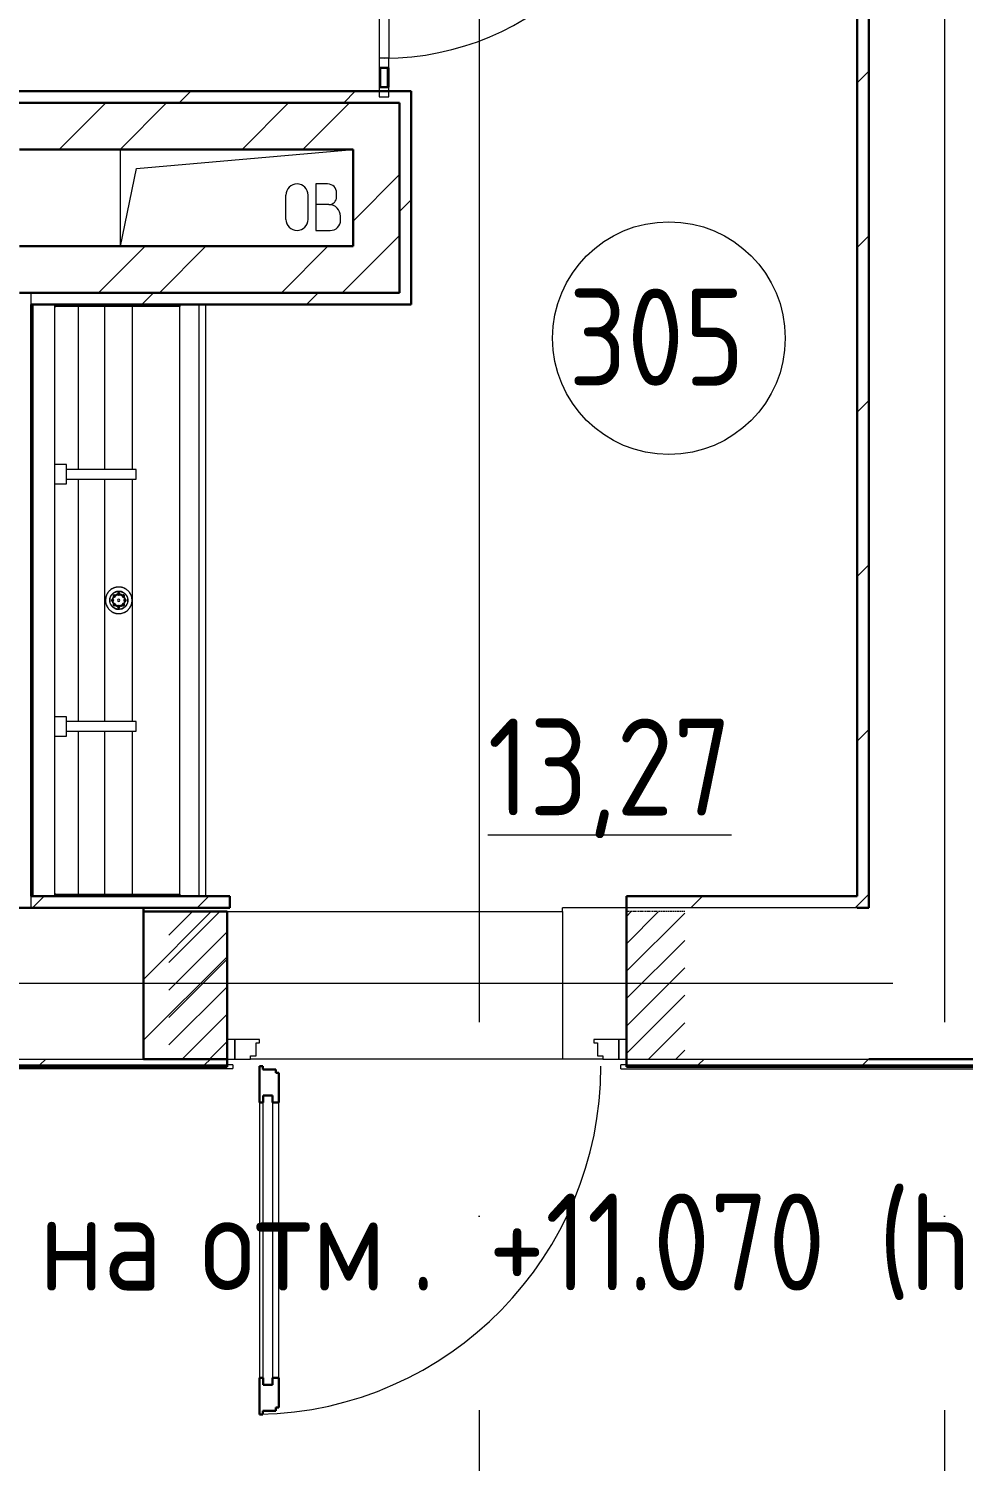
# Model space of a CAD drawing. Header units: millimetres. Extents: x -586848 to 520591, y -385801 to 675781.
# Drawn here: x 260982 to 263392, y 622315 to 626008 of the extents above; entities that cross this region are included whole.
import ezdxf

# ---------------------------------------------------------------- set-up
doc = ezdxf.new("R2010")
doc.units = ezdxf.units.MM
doc.linetypes.add('ADSK_Линия сетки', pattern=[25, 20, -2.5, 0, -2.5])
doc.linetypes.add('ADSK_Штриховая_ш2 п1_5', pattern=[4.5, 3, -1.5])
for name, color, linetype, lineweight in [('Аннотация', 7, 'Continuous', 18), ('Витраж', 7, 'Continuous', 9), ('Двери', 252, 'Continuous', 9), ('Марки помещений', 252, 'Continuous', 20), ('Ограждение', 252, 'Continuous', 9), ('Оси', 252, 'Continuous', 9), ('Перекрытие', 252, 'Continuous', 18), ('Сантехника', 252, 'Continuous', 9), ('Стены внутренние', 7, 'Continuous', 18), ('Стены наружные', 7, 'Continuous', 18), ('Стены разрез', 7, 'Continuous', 30), ('Стены штриховка', 7, 'Continuous', 9)]:
    doc.layers.add(name, color=color, linetype=linetype, lineweight=lineweight)
doc.layers.add('Двери открывание', color=7, linetype='Continuous', lineweight=9, true_color=0xc0c0c0)
doc.styles.add('GOST Common_2', font='', dxfattribs={"width": 0.9, "height": 250})
doc.styles.get('GOST Common_2').set_extended_font_data('GOST type B')

# ---------------------------------------------------------------- blocks, each defined once
blk = doc.blocks.new('3 этаж')
at = {"color": 251, "lineweight": 18, "true_color": 0x636466}
for p, q in [((262020.8, -7263.4), (262020.8, -7013.4)), ((262062.5, -7062.8), (262620.8, -7013.4)), ((262020.8, -7263.4), (262062.5, -7062.8)), ((262555.2, -7102.7), (262525.2, -7102.7)), ((262525.2, -7102.7), (262525.2, -7222.7)), ((262578.5, -7136), (262578.5, -7126)), ((262447.6, -7194), (262447.6, -7131.4)), ((262505, -7194), (262505, -7131.4)), ((262558.5, -7156), (262525.2, -7156)), ((262588.5, -7196), (262588.5, -7186)), ((262525.2, -7222.7), (262561.9, -7222.7))]:
    blk.add_line(p, q, dxfattribs=at)
for centre, radius, start, end in [((262476.3, -7131.4), 28.7, 0, 180), ((262555.2, -7126), 23.3, 0, 90), ((262558.5, -7136), 20, 270, 0), ((262558.5, -7186), 30, 0, 90), ((262476.3, -7194), 28.7, 180, 0), ((262561.9, -7196), 26.7, 270, 0)]:
    blk.add_arc(centre, radius, start, end, dxfattribs=at)
at = {"layer": 'Витраж', "color": 251, "true_color": 0x636466}
for p, q in [((262688.3, -6078.4), (262688.3, -6778.4)), ((262713.3, -6078.4), (262713.3, -6778.4)), ((262688.3, -6803.4), (262688.3, -6853.4)), ((262713.3, -6803.4), (262713.3, -6853.4))]:
    blk.add_line(p, q, dxfattribs=at)
at = {"layer": 'Витраж', "color": 251, "lineweight": 18, "true_color": 0x636466, "extrusion": (0, 0, -1)}
for p, q in [((262713.3, -6778.4), (262688.3, -6778.4)), ((262688.3, -6778.4), (262688.3, -6803.4)), ((262713.3, -6803.4), (262713.3, -6778.4)), ((262688.3, -6803.4), (262713.3, -6803.4))]:
    blk.add_line(p, q, dxfattribs=at)
at = {"layer": 'Витраж', "color": 251, "lineweight": 18, "true_color": 0x636466}
for p, q in [((262713.3, -6853.4), (262688.3, -6853.4)), ((262688.3, -6853.4), (262688.3, -6878.4)), ((262713.3, -6878.4), (262713.3, -6853.4)), ((262688.3, -6878.4), (262713.3, -6878.4))]:
    blk.add_line(p, q, dxfattribs=at)
at = {"layer": 'Двери', "color": 251, "linetype": 'Continuous', "lineweight": 18, "true_color": 0x636466}
for p, q in [((262277.3, -8978.4), (262145.8, -9109.9)), ((262206.5, -8978.4), (262145.8, -9039.2)), ((263408.6, -8978.4), (263325.8, -9061.3)), ((263337.9, -8978.4), (263325.8, -8990.6)), ((263475.8, -8982), (263325.8, -9132)), ((262295.8, -9030.6), (262145.8, -9180.6)), ((263475.8, -9052.7), (263325.8, -9202.7)), ((262295.8, -9101.3), (262145.8, -9251.3)), ((263475.8, -9123.4), (263325.8, -9273.4)), ((262295.8, -9172), (262145.8, -9322)), ((263475.8, -9194.1), (263325.8, -9344.1)), ((262295.8, -9242.8), (262180.1, -9358.4)), ((263475.8, -9264.8), (263382.2, -9358.4)), ((262295.8, -9313.5), (262250.8, -9358.4)), ((263475.8, -9335.6), (263452.9, -9358.4))]:
    blk.add_line(p, q, dxfattribs=at)
at = {"layer": 'Двери', "color": 251, "linetype": 'ADSK_Штриховая_ш2 п1_5', "true_color": 0x636466}
for p, q in [((262295.8, -8978.4), (262145.8, -8978.4)), ((262295.8, -9358.4), (262295.8, -8978.4)), ((263475.8, -8978.4), (263325.8, -8978.4)), ((263325.8, -8978.4), (263325.8, -9358.4)), ((262145.8, -9358.4), (262295.8, -9358.4)), ((263325.8, -9358.4), (263475.8, -9358.4))]:
    blk.add_line(p, q, dxfattribs=at)
at = {"layer": 'Двери', "color": 251, "true_color": 0x636466}
for p, q in [((262295.8, -9308.4), (262295.8, -9358.4)), ((262315.8, -9308.4), (262295.8, -9308.4)), ((262315.8, -9358.4), (262315.8, -9308.4)), ((262379.8, -9308.4), (262315.8, -9308.4)), ((262315.8, -9308.4), (262315.8, -9358.4)), ((262370.8, -9350.4), (262370.8, -9316.4)), ((262370.8, -9316.4), (262379.8, -9316.4)), ((262379.8, -9316.4), (262379.8, -9308.4)), ((263305.8, -9308.4), (263241.8, -9308.4)), ((263241.8, -9308.4), (263241.8, -9316.4)), ((263241.8, -9316.4), (263250.8, -9316.4)), ((263250.8, -9316.4), (263250.8, -9350.4)), ((263325.8, -9308.4), (263305.8, -9308.4)), ((263305.8, -9308.4), (263305.8, -9358.4)), ((263305.8, -9358.4), (263305.8, -9308.4)), ((263325.8, -9358.4), (263325.8, -9308.4)), ((262295.8, -9358.4), (262315.8, -9358.4)), ((262315.8, -9358.4), (262356.8, -9358.4)), ((262356.8, -9358.4), (262356.8, -9350.4)), ((262356.8, -9350.4), (262370.8, -9350.4)), ((263250.8, -9350.4), (263264.8, -9350.4)), ((263264.8, -9350.4), (263264.8, -9358.4)), ((263264.8, -9358.4), (263305.8, -9358.4)), ((263305.8, -9358.4), (263325.8, -9358.4)), ((262388.8, -9452.4), (262412.8, -9452.4)), ((262388.8, -10198.4), (262388.8, -9452.4)), ((262412.8, -9452.4), (262412.8, -10198.4)), ((262379.8, -9470.4), (262379.8, -10180.4)), ((262429.8, -10180.4), (262429.8, -9470.4)), ((262412.8, -10198.4), (262388.8, -10198.4))]:
    blk.add_line(p, q, dxfattribs=at)
at = {"layer": 'Двери', "color": 251, "lineweight": 30, "true_color": 0x636466}
for p, q in [((262387.8, -9376.4), (262379.8, -9376.4)), ((262379.8, -9376.4), (262379.8, -9470.4)), ((262387.8, -9385.4), (262387.8, -9376.4)), ((262421.8, -9385.4), (262387.8, -9385.4)), ((262421.8, -9394.4), (262421.8, -9385.4)), ((262429.8, -9394.4), (262421.8, -9394.4)), ((262429.8, -9470.4), (262429.8, -9394.4)), ((262388.8, -9452.4), (262388.8, -9470.4)), ((262412.8, -9452.4), (262388.8, -9452.4)), ((262412.8, -9470.4), (262412.8, -9452.4)), ((262388.8, -9470.4), (262379.8, -9470.4)), ((262429.8, -9470.4), (262412.8, -9470.4)), ((262379.8, -10180.4), (262379.8, -10274.4)), ((262388.8, -10180.4), (262379.8, -10180.4)), ((262388.8, -10198.4), (262388.8, -10180.4)), ((262412.8, -10180.4), (262412.8, -10198.4)), ((262429.8, -10180.4), (262412.8, -10180.4)), ((262429.8, -10256.4), (262429.8, -10180.4)), ((262412.8, -10198.4), (262388.8, -10198.4)), ((262387.8, -10274.4), (262387.8, -10265.4)), ((262387.8, -10265.4), (262421.8, -10265.4)), ((262421.8, -10265.4), (262421.8, -10256.4)), ((262421.8, -10256.4), (262429.8, -10256.4)), ((262379.8, -10274.4), (262387.8, -10274.4))]:
    blk.add_line(p, q, dxfattribs=at)
at = {"layer": 'Двери', "color": 251, "true_color": 0x636466}
blk.add_arc((262700.8, -6078.4), 700, 270, 0, dxfattribs=at)
at = {"layer": 'Двери открывание', "color": 251, "true_color": 0x636466}
blk.add_arc((262361.8, -9376.4), 898, 271.1485, 0, dxfattribs=at)
at = {"layer": 'Марки помещений', "color": 251, "true_color": 0x636466}
blk.add_circle((263435.1, -7500.1), 300, dxfattribs=at)
at = {"layer": 'Ограждение', "color": 251, "true_color": 0x636466}
for p, q in [((262310.8, -9373.2), (262295.8, -9373.2)), ((262310.8, -9373.2), (262310.8, -9383.2)), ((263310.8, -9383.4), (263310.8, -9373.4)), ((263325.8, -9373.4), (263310.8, -9373.4)), ((261225.8, -9383.2), (262310.8, -9383.2)), ((263310.8, -9383.4), (265255.8, -9383.4))]:
    blk.add_line(p, q, dxfattribs=at)
at = {"layer": 'Оси', "color": 251, "linetype": 'ADSK_Линия сетки', "ltscale": 200, "true_color": 0x636466}
for p, q in [((262945.8, -263.4), (262945.8, -31389.6)), ((264145.8, -263.4), (264145.8, -31389.6)), ((314013.1, -9163.4), (237073.5, -9163.4))]:
    blk.add_line(p, q, dxfattribs=at)
at = {"layer": 'Перекрытие', "color": 251, "true_color": 0x636466}
blk.add_line((262020.8, -7263.4), (262020.8, -7013.4), dxfattribs=at)
at = {"layer": 'Сантехника', "color": 251, "true_color": 0x636466}
for p, q in [((261795.8, -8938.4), (261795.8, -7413.4)), ((261851.8, -7418.4), (261851.8, -7413.4)), ((261851.8, -7413.4), (261851.8, -7418.4)), ((261851.8, -8933.4), (261851.8, -7418.4)), ((261851.8, -7418.4), (261854.1, -7418.4)), ((261862.7, -7418.4), (261854.1, -7418.4)), ((261862.7, -7418.4), (261862.7, -7413.4)), ((262173.8, -7418.4), (261862.7, -7418.4)), ((261913.2, -7838.5), (261913.2, -7418.4)), ((261981.1, -7838.4), (261981.1, -7418.4)), ((262051.9, -7838.4), (262051.9, -7418.4)), ((262173.8, -7413.4), (262173.8, -7418.4)), ((262173.8, -8933.4), (262173.8, -7418.4)), ((262223.8, -8938.4), (262223.8, -7413.4)), ((262240.8, -8938.4), (262240.8, -7413.4)), ((261881.8, -7825.9), (261851.8, -7825.9)), ((261881.8, -7875.9), (261881.8, -7825.9)), ((262061.8, -7838.4), (261881.8, -7838.4)), ((261881.8, -7863.4), (262061.8, -7863.4)), ((261913.2, -8488.5), (261913.2, -7863.4)), ((261981.1, -8488.4), (261981.1, -7863.4)), ((262051.9, -8488.4), (262051.9, -7863.4)), ((262061.8, -7863.4), (262061.8, -7838.4)), ((261851.8, -7875.9), (261881.8, -7875.9)), ((261985.5, -8161.9), (261984.9, -8163.2)), ((261986.1, -8160.7), (261985.5, -8161.9)), ((261986.7, -8159.5), (261986.1, -8160.7)), ((261987.4, -8158.3), (261986.7, -8159.5)), ((261988.1, -8157.1), (261987.4, -8158.3)), ((261988.9, -8156), (261988.1, -8157.1)), ((261989.7, -8154.9), (261988.9, -8156)), ((261990.6, -8153.8), (261989.7, -8154.9)), ((261991.5, -8152.8), (261990.6, -8153.8)), ((261992.4, -8151.8), (261991.5, -8152.8)), ((261993.4, -8150.8), (261992.4, -8151.8)), ((261994.4, -8149.9), (261993.4, -8150.8)), ((261995.5, -8149), (261994.4, -8149.9)), ((261996.6, -8148.2), (261995.5, -8149)), ((261997.7, -8147.4), (261996.6, -8148.2)), ((261998.9, -8146.7), (261997.7, -8147.4)), ((261998.4, -8161.6), (261997.8, -8162.4)), ((261998.1, -8162), (261998.7, -8161.3)), ((261998.3, -8162.2), (261998.9, -8161.5)), ((261999, -8160.9), (261998.4, -8161.6)), ((261998.7, -8161.3), (261999.3, -8160.6)), ((262000.1, -8146), (261998.9, -8146.7)), ((261998.9, -8161.5), (261999.5, -8160.8)), ((261999.6, -8160.2), (261999, -8160.9)), ((261999.3, -8160.6), (261999.9, -8159.9)), ((261999.5, -8160.8), (262000.1, -8160.1)), ((262000.2, -8159.5), (261999.6, -8160.2)), ((261999.9, -8159.9), (262000.5, -8159.2)), ((262001.3, -8145.4), (262000.1, -8146)), ((262000.1, -8160.1), (262000.7, -8159.4)), ((262000.5, -8159.2), (262001.2, -8158.6)), ((262000.7, -8159.4), (262001.4, -8158.8)), ((262001.2, -8158.6), (262001.9, -8158)), ((262002.5, -8144.8), (262001.3, -8145.4)), ((262001.4, -8158.8), (262002.1, -8158.2)), ((262001.9, -8158), (262002.7, -8157.4)), ((262002.1, -8158.2), (262002.8, -8157.6)), ((262003.8, -8144.2), (262002.5, -8144.8)), ((262002.7, -8157.4), (262003.4, -8156.9)), ((262003.4, -8156.9), (262004.2, -8156.3)), ((262003.6, -8157.1), (262004.3, -8156.6)), ((262005, -8143.7), (262003.8, -8144.2)), ((262004.2, -8156.3), (262005, -8155.9)), ((262004.3, -8156.6), (262005.1, -8156.1)), ((262006.3, -8143.3), (262005, -8143.7)), ((262005, -8155.9), (262005.8, -8155.4)), ((262005.1, -8156.1), (262005.9, -8155.6)), ((262005.8, -8155.4), (262006.6, -8155)), ((262005.9, -8155.6), (262006.7, -8155.2)), ((262007.1, -8154.8), (262006.2, -8155.2)), ((262007.7, -8142.9), (262006.3, -8143.3)), ((262006.6, -8155), (262007.5, -8154.6)), ((262006.7, -8155.2), (262007.6, -8154.8)), ((262007.9, -8154.4), (262007.1, -8154.8)), ((262007.5, -8154.6), (262008.3, -8154.2)), ((262007.6, -8154.8), (262008.4, -8154.5)), ((262009, -8142.5), (262007.7, -8142.9)), ((262008.8, -8154.1), (262007.9, -8154.4)), ((262008.3, -8154.2), (262009.2, -8153.9)), ((262008.4, -8154.5), (262009.3, -8154.2)), ((262009.7, -8153.7), (262008.8, -8154.1)), ((262010.3, -8142.3), (262009, -8142.5)), ((262009.2, -8153.9), (262010.1, -8153.6)), ((262009.3, -8154.2), (262010.2, -8153.9)), ((262010.6, -8153.5), (262009.7, -8153.7)), ((262010.1, -8153.6), (262011, -8153.4)), ((262010.2, -8153.9), (262011.1, -8153.6)), ((262011.7, -8142), (262010.3, -8142.3)), ((262011.5, -8153.3), (262010.6, -8153.5)), ((262011, -8153.4), (262011.9, -8153.2)), ((262011.1, -8153.6), (262012, -8153.4)), ((262012.4, -8153.1), (262011.5, -8153.3)), ((262013, -8141.8), (262011.7, -8142)), ((262011.9, -8153.2), (262012.8, -8153)), ((262012, -8153.4), (262012.9, -8153.2)), ((262013.3, -8152.9), (262012.4, -8153.1)), ((262012.8, -8153), (262013.7, -8152.8)), ((262012.9, -8153.2), (262013.8, -8153.1)), ((262014.4, -8141.7), (262013, -8141.8)), ((262013.4, -8160.1), (262014, -8160)), ((262013.7, -8152.8), (262014.7, -8152.7)), ((262013.8, -8153.1), (262014.7, -8153)), ((262014, -8160), (262014.7, -8159.9)), ((262015.8, -8141.7), (262014.4, -8141.7)), ((262014.7, -8152.7), (262015.6, -8152.7)), ((262014.7, -8153), (262015.6, -8152.9)), ((262014.7, -8159.9), (262015.3, -8159.8)), ((262015.3, -8159.8), (262016, -8159.8)), ((262015.6, -8152.7), (262016.5, -8152.6)), ((262015.6, -8152.9), (262016.5, -8152.9)), ((262017.1, -8141.6), (262015.8, -8141.7)), ((262016, -8159.8), (262016.6, -8159.7)), ((262016.5, -8152.6), (262017.5, -8152.7)), ((262016.5, -8152.9), (262017.5, -8152.9)), ((262016.6, -8159.7), (262017.3, -8159.8)), ((262018.5, -8141.7), (262017.1, -8141.6)), ((262017.3, -8159.8), (262017.9, -8159.8)), ((262017.5, -8152.7), (262018.4, -8152.7)), ((262017.5, -8152.9), (262018.4, -8153)), ((262017.9, -8159.8), (262018.5, -8159.8)), ((262018.4, -8152.7), (262019.3, -8152.8)), ((262018.4, -8153), (262019.3, -8153)), ((262019.9, -8141.8), (262018.5, -8141.7)), ((262018.5, -8159.8), (262019.2, -8159.9)), ((262019.2, -8159.9), (262019.8, -8160)), ((262019.3, -8152.8), (262020.2, -8152.9)), ((262019.3, -8153), (262020.2, -8153.2)), ((262020.7, -8153), (262019.8, -8152.8)), ((262021.3, -8141.9), (262019.9, -8141.8)), ((262020.2, -8152.9), (262021.2, -8153.1)), ((262020.2, -8153.2), (262021.1, -8153.3)), ((262021.7, -8153.2), (262020.7, -8153)), ((262021.1, -8153.3), (262022, -8153.5)), ((262021.2, -8153.1), (262022.1, -8153.3)), ((262022.6, -8142.1), (262021.3, -8141.9)), ((262022.6, -8153.4), (262021.7, -8153.2)), ((262022, -8153.5), (262022.9, -8153.7)), ((262022.1, -8153.3), (262023, -8153.5)), ((262024, -8142.4), (262022.6, -8142.1)), ((262023.5, -8153.6), (262022.6, -8153.4)), ((262022.9, -8153.7), (262023.8, -8154)), ((262023, -8153.5), (262023.9, -8153.7)), ((262024.3, -8153.9), (262023.5, -8153.6)), ((262023.8, -8154), (262024.7, -8154.3)), ((262023.9, -8153.7), (262024.8, -8154.1)), ((262025.3, -8142.7), (262024, -8142.4)), ((262025.2, -8154.2), (262024.3, -8153.9)), ((262024.7, -8154.3), (262025.5, -8154.6)), ((262024.8, -8154.1), (262025.6, -8154.4)), ((262026.1, -8154.6), (262025.2, -8154.2)), ((262026.6, -8143.1), (262025.3, -8142.7)), ((262025.5, -8154.6), (262026.4, -8155)), ((262025.6, -8154.4), (262026.5, -8154.8)), ((262026.9, -8155), (262026.1, -8154.6)), ((262026.4, -8155), (262027.2, -8155.4)), ((262026.5, -8154.8), (262027.3, -8155.2)), ((262027.9, -8143.5), (262026.6, -8143.1)), ((262027.8, -8155.4), (262026.9, -8155)), ((262027.2, -8155.4), (262028, -8155.8)), ((262027.3, -8155.2), (262028.1, -8155.6)), ((262029.2, -8144), (262027.9, -8143.5)), ((262028, -8155.8), (262028.8, -8156.3)), ((262028.1, -8155.6), (262028.9, -8156.1)), ((262028.8, -8156.3), (262029.6, -8156.8)), ((262028.9, -8156.1), (262029.7, -8156.6)), ((262030.5, -8144.5), (262029.2, -8144)), ((262029.6, -8156.8), (262030.3, -8157.3)), ((262029.7, -8156.6), (262030.5, -8157.1)), ((262030.3, -8157.3), (262031.1, -8157.9)), ((262031.7, -8145.1), (262030.5, -8144.5)), ((262030.5, -8157.1), (262031.2, -8157.7)), ((262031.1, -8157.9), (262031.8, -8158.5)), ((262031.2, -8157.7), (262032, -8158.3)), ((262032.9, -8145.7), (262031.7, -8145.1)), ((262031.8, -8158.5), (262032.5, -8159.1)), ((262032, -8158.3), (262032.6, -8158.9)), ((262032.5, -8159.1), (262033.1, -8159.7)), ((262032.6, -8158.9), (262033.3, -8159.5)), ((262034.1, -8146.4), (262032.9, -8145.7)), ((262033.7, -8159.9), (262033, -8159.2)), ((262033.1, -8159.7), (262033.8, -8160.4)), ((262033.3, -8159.5), (262034, -8160.2)), ((262034.3, -8160.6), (262033.7, -8159.9)), ((262033.8, -8160.4), (262034.4, -8161.1)), ((262034, -8160.2), (262034.6, -8160.9)), ((262035.3, -8147.1), (262034.1, -8146.4)), ((262034.9, -8161.3), (262034.3, -8160.6)), ((262034.4, -8161.1), (262035, -8161.8)), ((262034.6, -8160.9), (262035.2, -8161.6)), ((262035.5, -8162), (262034.9, -8161.3)), ((262035, -8161.8), (262035.5, -8162.5)), ((262035.2, -8161.6), (262035.7, -8162.4)), ((262036.5, -8147.8), (262035.3, -8147.1)), ((262037.6, -8148.7), (262036.5, -8147.8)), ((262038.6, -8149.5), (262037.6, -8148.7)), ((262039.7, -8150.4), (262038.6, -8149.5)), ((262040.7, -8151.3), (262039.7, -8150.4)), ((262041.6, -8152.3), (262040.7, -8151.3)), ((262042.6, -8153.3), (262041.6, -8152.3)), ((262043.5, -8154.4), (262042.6, -8153.3)), ((262044.3, -8155.5), (262043.5, -8154.4)), ((262045.1, -8156.6), (262044.3, -8155.5)), ((262045.8, -8157.7), (262045.1, -8156.6)), ((262046.5, -8158.9), (262045.8, -8157.7)), ((262047.2, -8160.1), (262046.5, -8158.9)), ((262047.8, -8161.3), (262047.2, -8160.1)), ((262048.4, -8162.6), (262047.8, -8161.3)), ((261982.7, -8172.5), (261982.5, -8173.8)), ((261982.5, -8173.8), (261982.5, -8175.2)), ((261982.5, -8175.2), (261982.5, -8175.9)), ((261982.5, -8175.9), (261982.5, -8177.3)), ((261982.5, -8177.3), (261982.6, -8178.7)), ((261982.6, -8178.7), (261982.7, -8180.1)), ((261982.8, -8171.1), (261982.7, -8172.5)), ((261982.7, -8180.1), (261982.9, -8181.4)), ((261983, -8169.8), (261982.8, -8171.1)), ((261982.9, -8181.4), (261983.2, -8182.8)), ((261983.3, -8168.4), (261983, -8169.8)), ((261983.2, -8182.8), (261983.5, -8184.1)), ((261983.6, -8167.1), (261983.3, -8168.4)), ((261983.5, -8184.1), (261983.8, -8185.4)), ((261984, -8165.8), (261983.6, -8167.1)), ((261983.8, -8185.4), (261984.2, -8186.7)), ((261984.5, -8164.5), (261984, -8165.8)), ((261984.2, -8186.7), (261984.7, -8188)), ((261984.9, -8163.2), (261984.5, -8164.5)), ((261984.7, -8188), (261985.2, -8189.3)), ((261985.2, -8189.3), (261985.7, -8190.6)), ((261985.7, -8190.6), (261986.4, -8191.8)), ((261986.4, -8191.8), (261987, -8193)), ((261987, -8193), (261987.7, -8194.2)), ((261987.7, -8194.2), (261988.5, -8195.3)), ((261988.5, -8195.3), (261989.3, -8196.4)), ((261989.3, -8196.4), (261990.1, -8197.5)), ((261990.1, -8197.5), (261991, -8198.6)), ((261991, -8198.6), (261991.9, -8199.6)), ((261993.6, -8173.6), (261993.5, -8174.5)), ((261993.5, -8175), (261993.6, -8174.1)), ((261993.5, -8174.5), (261993.5, -8175.4)), ((261993.5, -8175.9), (261993.5, -8175)), ((261993.5, -8175.4), (261993.5, -8175.9)), ((261993.5, -8175.9), (261993.5, -8176.9)), ((261993.5, -8176.4), (261993.5, -8175.9)), ((261993.5, -8177.4), (261993.5, -8176.4)), ((261993.5, -8176.9), (261993.6, -8177.8)), ((261993.6, -8178.3), (261993.5, -8177.4)), ((261993.6, -8173.2), (261993.8, -8172.2)), ((261993.7, -8172.7), (261993.6, -8173.6)), ((261993.6, -8174.1), (261993.6, -8173.2)), ((261993.6, -8177.8), (261993.6, -8178.7)), ((261993.7, -8179.2), (261993.6, -8178.3)), ((261993.6, -8178.7), (261993.8, -8179.7)), ((261993.9, -8171.7), (261993.7, -8172.7)), ((261993.7, -8175.9), (261993.8, -8175)), ((261993.7, -8176.4), (261993.7, -8175.9)), ((261993.8, -8177.4), (261993.7, -8176.4)), ((261993.9, -8180.2), (261993.7, -8179.2)), ((261993.8, -8172.2), (261993.9, -8171.3)), ((261993.8, -8174.1), (261993.9, -8173.2)), ((261993.8, -8175), (261993.8, -8174.1)), ((261993.9, -8178.3), (261993.8, -8177.4)), ((261993.9, -8171.3), (261994.1, -8170.4)), ((261993.9, -8173.2), (261994, -8172.3)), ((261994, -8179.2), (261993.9, -8178.3)), ((261994, -8181.1), (261993.9, -8180.2)), ((261994, -8172.3), (261994.2, -8171.4)), ((261994.1, -8180.1), (261994, -8179.2)), ((261994.3, -8182), (261994, -8181.1)), ((261994.1, -8170.4), (261994.4, -8169.5)), ((261994.3, -8181), (261994.1, -8180.1)), ((261994.2, -8171.4), (261994.4, -8170.5)), ((261994.5, -8182.9), (261994.3, -8182)), ((261994.4, -8169.5), (261994.7, -8168.6)), ((261994.8, -8183.7), (261994.5, -8182.9)), ((261994.7, -8168.6), (261995, -8167.7)), ((261995.2, -8184.6), (261994.8, -8183.7)), ((261995, -8167.7), (261995.3, -8166.9)), ((261995.5, -8185.5), (261995.2, -8184.6)), ((261995.3, -8166.9), (261995.7, -8166)), ((261995.9, -8186.3), (261995.5, -8185.5)), ((261995.7, -8166), (261996.1, -8165.2)), ((261996.3, -8187.1), (261995.9, -8186.3)), ((261996.1, -8165.2), (261996.6, -8164.4)), ((261996.8, -8163.9), (261996.3, -8164.7)), ((261996.3, -8165.3), (261996.8, -8164.5)), ((261996.8, -8188), (261996.3, -8187.1)), ((261996.6, -8164.4), (261997, -8163.6)), ((261997, -8187.8), (261996.6, -8187)), ((261996.6, -8187.5), (261997, -8188.3)), ((261997.3, -8163.1), (261996.8, -8163.9)), ((261996.8, -8164.5), (261997.3, -8163.7)), ((261997.3, -8188.7), (261996.8, -8188)), ((261997, -8163.6), (261997.5, -8162.8)), ((261997.5, -8188.6), (261997, -8187.8)), ((261997, -8188.3), (261997.5, -8189.1)), ((261997.8, -8162.4), (261997.3, -8163.1)), ((261997.3, -8163.7), (261997.8, -8162.9)), ((261997.8, -8189.5), (261997.3, -8188.7)), ((261997.5, -8162.8), (261998.1, -8162)), ((261998.1, -8189.4), (261997.5, -8188.6)), ((261997.5, -8189.1), (261998.1, -8189.9)), ((261997.8, -8162.9), (261998.3, -8162.2)), ((261998.4, -8190.3), (261997.8, -8189.5)), ((261998.6, -8190.1), (261998.1, -8189.4)), ((261998.1, -8189.9), (261998.7, -8190.6)), ((261999, -8191), (261998.4, -8190.3)), ((261999.2, -8190.8), (261998.6, -8190.1)), ((261998.7, -8190.6), (261999.3, -8191.3)), ((261999.6, -8191.7), (261999, -8191)), ((261999.8, -8191.5), (261999.2, -8190.8)), ((261999.3, -8191.3), (261999.9, -8192)), ((262000.2, -8192.4), (261999.6, -8191.7)), ((262000.4, -8192.2), (261999.8, -8191.5)), ((261999.9, -8192), (262000.5, -8192.7)), ((262000.9, -8193), (262000.2, -8192.4)), ((262001.1, -8192.8), (262000.4, -8192.2)), ((262000.6, -8174.6), (262000.7, -8174)), ((262000.6, -8175.3), (262000.6, -8174.6)), ((262000.6, -8175.9), (262000.6, -8175.3)), ((262000.6, -8176.3), (262000.6, -8175.9)), ((262000.6, -8176.9), (262000.6, -8176.3)), ((262000.7, -8177.6), (262000.6, -8176.9)), ((262000.7, -8174), (262000.8, -8173.4)), ((262000.7, -8178.2), (262000.7, -8177.6)), ((262000.8, -8178.9), (262000.7, -8178.2)), ((262000.8, -8173.4), (262000.9, -8172.7)), ((262001, -8179.5), (262000.8, -8178.9)), ((262000.9, -8172.7), (262001, -8172.1)), ((262001.6, -8193.6), (262000.9, -8193)), ((262001, -8172.1), (262001.2, -8171.5)), ((262001.1, -8180.1), (262001, -8179.5)), ((262001.3, -8180.8), (262001.1, -8180.1)), ((262001.8, -8193.4), (262001.1, -8192.8)), ((262001.2, -8171.5), (262001.4, -8170.8)), ((262001.5, -8181.4), (262001.3, -8180.8)), ((262001.4, -8170.8), (262001.6, -8170.2)), ((262001.7, -8182), (262001.5, -8181.4)), ((262001.6, -8170.2), (262001.9, -8169.6)), ((262002.3, -8194.2), (262001.6, -8193.6)), ((262002, -8182.6), (262001.7, -8182)), ((262002.5, -8194), (262001.8, -8193.4)), ((262001.9, -8169.6), (262002.1, -8169)), ((262002.3, -8183.2), (262002, -8182.6)), ((262002.1, -8169), (262002.4, -8168.5)), ((262002.6, -8183.7), (262002.3, -8183.2)), ((262003.1, -8194.8), (262002.3, -8194.2)), ((262002.4, -8168.5), (262002.7, -8167.9)), ((262003.2, -8194.6), (262002.5, -8194)), ((262002.9, -8184.3), (262002.6, -8183.7)), ((262002.7, -8167.9), (262003.1, -8167.3)), ((262003.2, -8184.8), (262002.9, -8184.3)), ((262003.1, -8167.3), (262003.4, -8166.8)), ((262003.8, -8195.3), (262003.1, -8194.8)), ((262003.6, -8185.4), (262003.2, -8184.8)), ((262004, -8195.1), (262003.2, -8194.6)), ((262003.4, -8166.8), (262003.8, -8166.3)), ((262004, -8185.9), (262003.6, -8185.4)), ((262003.8, -8166.3), (262004.2, -8165.8)), ((262004.6, -8195.8), (262003.8, -8195.3)), ((262004.4, -8186.4), (262004, -8185.9)), ((262004.8, -8195.6), (262004, -8195.1)), ((262004.2, -8165.8), (262004.6, -8165.3)), ((262004.8, -8186.9), (262004.4, -8186.4)), ((262004.6, -8165.3), (262005, -8164.8)), ((262005.4, -8196.3), (262004.6, -8195.8)), ((262005.3, -8187.4), (262004.8, -8186.9)), ((262005.5, -8196.1), (262004.8, -8195.6)), ((262005, -8164.8), (262005.5, -8164.3)), ((262005.7, -8187.8), (262005.3, -8187.4)), ((262006.2, -8196.7), (262005.4, -8196.3)), ((262005.5, -8164.3), (262006, -8163.9)), ((262006.4, -8196.5), (262005.5, -8196.1)), ((262006.2, -8188.2), (262005.7, -8187.8)), ((262005.8, -8196.5), (262006.6, -8196.9)), ((262006, -8163.9), (262006.5, -8163.5)), ((262006.7, -8188.7), (262006.2, -8188.2)), ((262007.1, -8197.1), (262006.2, -8196.7)), ((262007.2, -8196.9), (262006.4, -8196.5)), ((262006.5, -8163.5), (262007, -8163.1)), ((262006.6, -8196.9), (262007.5, -8197.3)), ((262007.2, -8189), (262006.7, -8188.7)), ((262007, -8163.1), (262007.5, -8162.7)), ((262007.9, -8197.5), (262007.1, -8197.1)), ((262007.8, -8189.4), (262007.2, -8189)), ((262008, -8197.3), (262007.2, -8196.9)), ((262007.5, -8162.7), (262008, -8162.3)), ((262007.5, -8197.3), (262008.3, -8197.7)), ((262008.8, -8197.8), (262007.9, -8197.5)), ((262008.9, -8197.6), (262008, -8197.3)), ((262008.3, -8197.7), (262009.2, -8198)), ((262009.7, -8198.1), (262008.8, -8197.8)), ((262009.8, -8197.9), (262008.9, -8197.6)), ((262009.2, -8198), (262010.1, -8198.3)), ((262010.6, -8198.4), (262009.7, -8198.1)), ((262010.7, -8198.2), (262009.8, -8197.9)), ((262010.1, -8198.3), (262011, -8198.5)), ((262011.5, -8198.6), (262010.6, -8198.4)), ((262011.5, -8198.4), (262010.7, -8198.2)), ((262011, -8198.5), (262011.9, -8198.7)), ((262012.4, -8198.6), (262011.5, -8198.4)), ((262012.4, -8198.8), (262011.5, -8198.6)), ((262011.9, -8198.7), (262012.8, -8198.9)), ((262013.4, -8198.7), (262012.4, -8198.6)), ((262013.3, -8199), (262012.4, -8198.8)), ((262014.3, -8198.8), (262013.4, -8198.7)), ((262014.4, -8192), (262013.7, -8191.9)), ((262015.2, -8198.9), (262014.3, -8198.8)), ((262015, -8192), (262014.4, -8192)), ((262015.7, -8192.1), (262015, -8192)), ((262016.3, -8192.1), (262015.7, -8192.1)), ((262017, -8192.1), (262016.3, -8192.1)), ((262017.6, -8192.1), (262017, -8192.1)), ((262018.2, -8192.1), (262017.6, -8192.1)), ((262018.9, -8192), (262018.2, -8192.1)), ((262019.5, -8191.9), (262018.9, -8192)), ((262019.8, -8198.8), (262018.9, -8198.9)), ((262020.2, -8191.8), (262019.5, -8191.9)), ((262020.7, -8198.6), (262019.8, -8198.8)), ((262021.7, -8198.7), (262020.7, -8198.9)), ((262022.6, -8198.5), (262021.7, -8198.7)), ((262023.5, -8198.3), (262022.6, -8198.5)), ((262024.3, -8198), (262023.5, -8198.3)), ((262025.1, -8197.4), (262024.3, -8197.7)), ((262025.2, -8197.7), (262024.3, -8198)), ((262024.8, -8197.8), (262025.6, -8197.5)), ((262026, -8197.1), (262025.1, -8197.4)), ((262026.1, -8197.3), (262025.2, -8197.7)), ((262026.1, -8189.2), (262025.5, -8189.6)), ((262025.6, -8197.5), (262026.5, -8197.1)), ((262025.8, -8162.5), (262026.3, -8162.8)), ((262026.8, -8196.7), (262026, -8197.1)), ((262026.6, -8188.8), (262026.1, -8189.2)), ((262026.9, -8196.9), (262026.1, -8197.3)), ((262026.3, -8162.8), (262026.8, -8163.2)), ((262026.5, -8197.1), (262027.3, -8196.7)), ((262027.1, -8188.4), (262026.6, -8188.8)), ((262026.8, -8163.2), (262027.3, -8163.7)), ((262027.6, -8196.3), (262026.8, -8196.7)), ((262027.8, -8196.5), (262026.9, -8196.9)), ((262027.6, -8188), (262027.1, -8188.4)), ((262027.3, -8163.7), (262027.8, -8164.1)), ((262028.1, -8187.6), (262027.6, -8188)), ((262028.4, -8195.8), (262027.6, -8196.3)), ((262027.8, -8164.1), (262028.3, -8164.5)), ((262028.6, -8196), (262027.8, -8196.5)), ((262028.5, -8187.1), (262028.1, -8187.6)), ((262028.3, -8164.5), (262028.7, -8165)), ((262029.2, -8195.3), (262028.4, -8195.8)), ((262029, -8186.6), (262028.5, -8187.1)), ((262029.4, -8195.6), (262028.6, -8196)), ((262028.7, -8165), (262029.2, -8165.5)), ((262029.4, -8186.1), (262029, -8186.6)), ((262029.2, -8165.5), (262029.6, -8166)), ((262030, -8194.8), (262029.2, -8195.3)), ((262029.8, -8185.6), (262029.4, -8186.1)), ((262030.1, -8195), (262029.4, -8195.6)), ((262029.6, -8166), (262029.9, -8166.5)), ((262030.1, -8185.1), (262029.8, -8185.6)), ((262029.9, -8166.5), (262030.3, -8167)), ((262030.5, -8184.5), (262030.1, -8185.1)), ((262030.9, -8194.5), (262030.1, -8195)), ((262030.3, -8167), (262030.7, -8167.6)), ((262030.8, -8184), (262030.5, -8184.5)), ((262030.7, -8167.6), (262031, -8168.2)), ((262031.5, -8193.7), (262030.7, -8194.3)), ((262031.1, -8183.4), (262030.8, -8184)), ((262031.6, -8193.9), (262030.9, -8194.5)), ((262031, -8168.2), (262031.3, -8168.7)), ((262031.4, -8182.8), (262031.1, -8183.4)), ((262031.3, -8168.7), (262031.6, -8169.3)), ((262031.7, -8182.3), (262031.4, -8182.8)), ((262032.2, -8193.1), (262031.5, -8193.7)), ((262031.6, -8169.3), (262031.8, -8169.9)), ((262032.3, -8193.3), (262031.6, -8193.9)), ((262031.9, -8181.7), (262031.7, -8182.3)), ((262031.8, -8169.9), (262032, -8170.5)), ((262032.2, -8181), (262031.9, -8181.7)), ((262032, -8170.5), (262032.2, -8171.1)), ((262032.2, -8171.1), (262032.4, -8171.8)), ((262032.3, -8180.4), (262032.2, -8181)), ((262032.8, -8192.5), (262032.2, -8193.1)), ((262032.5, -8179.8), (262032.3, -8180.4)), ((262033, -8192.7), (262032.3, -8193.3)), ((262032.4, -8171.8), (262032.6, -8172.4)), ((262032.7, -8179.2), (262032.5, -8179.8)), ((262032.6, -8172.4), (262032.7, -8173)), ((262032.7, -8173), (262032.8, -8173.7)), ((262032.8, -8178.5), (262032.7, -8179.2)), ((262032.8, -8173.7), (262032.9, -8174.3)), ((262032.9, -8177.9), (262032.8, -8178.5)), ((262033.5, -8191.8), (262032.8, -8192.5)), ((262032.9, -8174.3), (262032.9, -8174.9)), ((262032.9, -8174.9), (262033, -8175.6)), ((262033, -8176.6), (262032.9, -8177.2)), ((262032.9, -8177.2), (262032.9, -8177.9)), ((262033, -8175.6), (262033, -8175.9)), ((262033, -8175.9), (262033, -8176.6)), ((262033.7, -8192), (262033, -8192.7)), ((262033.3, -8192.4), (262034, -8191.7)), ((262034.1, -8191.1), (262033.5, -8191.8)), ((262034.3, -8191.3), (262033.7, -8192)), ((262034, -8191.7), (262034.6, -8191)), ((262034.7, -8190.4), (262034.1, -8191.1)), ((262034.9, -8190.6), (262034.3, -8191.3)), ((262034.6, -8191), (262035.2, -8190.3)), ((262035.3, -8189.7), (262034.7, -8190.4)), ((262035.5, -8189.9), (262034.9, -8190.6)), ((262035.2, -8190.3), (262035.7, -8189.5)), ((262035.8, -8189), (262035.3, -8189.7)), ((262036, -8162.8), (262035.5, -8162)), ((262035.5, -8162.5), (262036, -8163.3)), ((262036, -8189.1), (262035.5, -8189.9)), ((262035.7, -8162.4), (262036.2, -8163.1)), ((262035.7, -8189.5), (262036.2, -8188.7)), ((262036.3, -8188.2), (262035.8, -8189)), ((262036.5, -8163.6), (262036, -8162.8)), ((262036, -8163.3), (262036.5, -8164.1)), ((262036.5, -8188.3), (262036, -8189.1)), ((262036.2, -8163.1), (262036.7, -8163.9)), ((262036.2, -8188.7), (262036.7, -8188)), ((262036.8, -8187.4), (262036.3, -8188.2)), ((262037, -8164.4), (262036.5, -8163.6)), ((262036.5, -8164.1), (262037, -8164.9)), ((262037, -8187.5), (262036.5, -8188.3)), ((262036.7, -8163.9), (262037.2, -8164.7)), ((262036.7, -8188), (262037.2, -8187.1)), ((262037.2, -8186.6), (262036.8, -8187.4)), ((262037.4, -8186.7), (262037, -8187.5)), ((262037.2, -8164.7), (262037.6, -8165.6)), ((262037.9, -8185.9), (262037.4, -8186.7)), ((262037.6, -8165.6), (262038, -8166.4)), ((262038.2, -8185), (262037.9, -8185.9)), ((262038, -8166.4), (262038.4, -8167.3)), ((262038.6, -8184.2), (262038.2, -8185)), ((262038.4, -8167.3), (262038.7, -8168.1)), ((262038.9, -8183.3), (262038.6, -8184.2)), ((262038.7, -8168.1), (262039, -8169)), ((262039.2, -8182.4), (262038.9, -8183.3)), ((262039, -8169), (262039.3, -8169.9)), ((262039.4, -8180.5), (262039.2, -8181.4)), ((262039.4, -8181.5), (262039.2, -8182.4)), ((262039.3, -8169.9), (262039.5, -8170.8)), ((262039.3, -8170.9), (262039.4, -8171.8)), ((262039.4, -8171.8), (262039.6, -8172.7)), ((262039.5, -8179.6), (262039.4, -8180.5)), ((262039.6, -8180.6), (262039.4, -8181.5)), ((262039.5, -8170.8), (262039.7, -8171.7)), ((262039.7, -8178.7), (262039.5, -8179.6)), ((262039.6, -8172.7), (262039.7, -8173.6)), ((262039.8, -8179.7), (262039.6, -8180.6)), ((262039.7, -8171.7), (262039.8, -8172.7)), ((262039.7, -8173.6), (262039.8, -8174.5)), ((262039.8, -8176.9), (262039.7, -8177.8)), ((262039.7, -8177.8), (262039.7, -8178.7)), ((262039.9, -8173.2), (262039.8, -8172.2)), ((262039.8, -8172.7), (262040, -8173.6)), ((262039.8, -8174.5), (262039.8, -8175.4)), ((262039.8, -8175.4), (262039.8, -8175.9)), ((262039.8, -8175.9), (262039.8, -8176.9)), ((262039.8, -8179.2), (262040, -8178.3)), ((262039.9, -8178.7), (262039.8, -8179.7)), ((262039.8, -8179.3), (262039.8, -8179.2)), ((262040, -8174.1), (262039.9, -8173.2)), ((262040, -8177.8), (262039.9, -8178.7)), ((262040, -8173.6), (262040, -8174.5)), ((262040.1, -8175), (262040, -8174.1)), ((262040, -8174.5), (262040.1, -8175.4)), ((262040, -8177.4), (262040.1, -8176.4)), ((262040.1, -8176.9), (262040, -8177.8)), ((262040, -8178.3), (262040, -8177.4)), ((262040.1, -8175.9), (262040.1, -8175)), ((262040.1, -8175.4), (262040.1, -8175.9)), ((262040.1, -8176.4), (262040.1, -8175.9)), ((262040.1, -8175.9), (262040.1, -8176.9)), ((262042.1, -8199.1), (262043, -8198.1)), ((262043, -8198.1), (262043.8, -8197)), ((262043.8, -8197), (262044.7, -8195.9)), ((262044.7, -8195.9), (262045.4, -8194.8)), ((262045.4, -8194.8), (262046.2, -8193.6)), ((262046.2, -8193.6), (262046.9, -8192.4)), ((262046.9, -8192.4), (262047.5, -8191.2)), ((262047.5, -8191.2), (262048.1, -8190)), ((262048.1, -8190), (262048.6, -8188.7)), ((262048.9, -8163.9), (262048.4, -8162.6)), ((262048.6, -8188.7), (262049.1, -8187.4)), ((262049.3, -8165.2), (262048.9, -8163.9)), ((262049.1, -8187.4), (262049.5, -8186.1)), ((262049.7, -8166.5), (262049.3, -8165.2)), ((262049.5, -8186.1), (262049.9, -8184.8)), ((262050.1, -8167.8), (262049.7, -8166.5)), ((262049.9, -8184.8), (262050.2, -8183.5)), ((262050.4, -8169.1), (262050.1, -8167.8)), ((262050.2, -8183.5), (262050.5, -8182.1)), ((262050.6, -8170.5), (262050.4, -8169.1)), ((262050.5, -8182.1), (262050.7, -8180.8)), ((262050.8, -8171.8), (262050.6, -8170.5)), ((262050.7, -8180.8), (262050.9, -8179.4)), ((262051, -8173.2), (262050.8, -8171.8)), ((262050.9, -8179.4), (262051, -8178.1)), ((262051.1, -8174.6), (262051, -8173.2)), ((262051, -8178.1), (262051.1, -8176.7)), ((262051.1, -8175.9), (262051.1, -8174.6)), ((262051.1, -8176.7), (262051.1, -8175.9)), ((261991.9, -8199.6), (261992.9, -8200.5)), ((261992.9, -8200.5), (261993.9, -8201.5)), ((261993.9, -8201.5), (261994.9, -8202.4)), ((261994.9, -8202.4), (261996, -8203.2)), ((261996, -8203.2), (261997.1, -8204)), ((261997.1, -8204), (261998.2, -8204.8)), ((261998.2, -8204.8), (261999.4, -8205.5)), ((261999.4, -8205.5), (262000.6, -8206.2)), ((262000.6, -8206.2), (262001.8, -8206.8)), ((262001.8, -8206.8), (262003.1, -8207.4)), ((262003.1, -8207.4), (262004.4, -8207.9)), ((262004.4, -8207.9), (262005.6, -8208.4)), ((262005.6, -8208.4), (262006.9, -8208.8)), ((262006.9, -8208.8), (262008.3, -8209.2)), ((262008.3, -8209.2), (262009.6, -8209.5)), ((262009.6, -8209.5), (262010.9, -8209.7)), ((262010.9, -8209.7), (262012.3, -8210)), ((262012.3, -8210), (262013.7, -8210.1)), ((262012.8, -8198.9), (262013.7, -8199)), ((262014.2, -8199.1), (262013.3, -8199)), ((262013.7, -8210.1), (262015, -8210.2)), ((262015.2, -8199.2), (262014.2, -8199.1)), ((262015, -8210.2), (262016.4, -8210.2)), ((262016.1, -8199), (262015.2, -8198.9)), ((262016.1, -8199.2), (262015.2, -8199.2)), ((262017, -8199), (262016.1, -8199)), ((262017, -8199.2), (262016.1, -8199.2)), ((262016.4, -8210.2), (262017.8, -8210.2)), ((262017.9, -8199), (262017, -8199)), ((262018, -8199.2), (262017, -8199.2)), ((262017.8, -8210.2), (262019.2, -8210.2)), ((262018.9, -8198.9), (262017.9, -8199)), ((262018.9, -8199.1), (262018, -8199.2)), ((262019.8, -8199), (262018.9, -8199.1)), ((262019.2, -8210.2), (262020.5, -8210)), ((262020.7, -8198.9), (262019.8, -8199)), ((262020.5, -8210), (262021.9, -8209.9)), ((262021.9, -8209.9), (262023.2, -8209.6)), ((262023.2, -8209.6), (262024.6, -8209.3)), ((262024.6, -8209.3), (262025.9, -8209)), ((262025.9, -8209), (262027.2, -8208.6)), ((262027.2, -8208.6), (262028.5, -8208.2)), ((262028.5, -8208.2), (262029.8, -8207.7)), ((262029.8, -8207.7), (262031.1, -8207.1)), ((262031.1, -8207.1), (262032.3, -8206.5)), ((262032.3, -8206.5), (262033.5, -8205.9)), ((262033.5, -8205.9), (262034.7, -8205.2)), ((262034.7, -8205.2), (262035.8, -8204.5)), ((262035.8, -8204.5), (262037, -8203.7)), ((262037, -8203.7), (262038.1, -8202.8)), ((262038.1, -8202.8), (262039.1, -8202)), ((262039.1, -8202), (262040.1, -8201.1)), ((262040.1, -8201.1), (262041.1, -8200.1)), ((262041.1, -8200.1), (262042.1, -8199.1)), ((261881.8, -8475.9), (261851.8, -8475.9)), ((261881.8, -8525.9), (261881.8, -8475.9)), ((262061.8, -8488.4), (261881.8, -8488.4)), ((262061.8, -8513.4), (262061.8, -8488.4)), ((261851.8, -8525.9), (261881.8, -8525.9)), ((261881.8, -8513.4), (262061.8, -8513.4)), ((261913.2, -8933.4), (261913.2, -8513.4)), ((261981.1, -8933.4), (261981.1, -8513.4)), ((262051.9, -8933.4), (262051.9, -8513.4)), ((261851.8, -8938.4), (261851.8, -8933.4)), ((261854.1, -8933.4), (261851.8, -8933.4)), ((261851.8, -8933.4), (261851.8, -8938.4)), ((261854.1, -8933.4), (261862.7, -8933.4)), ((261862.7, -8933.4), (262173.8, -8933.4)), ((261862.7, -8938.4), (261862.7, -8933.4)), ((262173.8, -8933.4), (262173.8, -8938.4))]:
    blk.add_line(p, q, dxfattribs=at)
for centre, radius, start, end in [((262016.8, -8175.9), 34.3, 145.0376, 161.2102), ((262016.8, -8175.9), 34.3, 133.5244, 136.5478), ((262016.8, -8175.9), 34.3, 112.2071, 130.7179), ((262016.8, -8175.9), 15.9, 0, 180), ((262016.8, -8175.9), 16.2, 111.5184, 155.2568), ((262005.3, -8164.5), 3, 45, 225), ((262005.3, -8164.5), 3, 90, 120), ((262016.8, -8175.9), 16.2, 75, 101.028), ((262016.8, -8159.7), 3, 0, 180), ((262016.8, -8159.7), 3, 0, 180), ((262016.8, -8159.7), 3, 180, 255), ((262016.8, -8159.7), 3, 180, 0), ((262016.8, -8175.9), 14.1, 91.2949, 101.25), ((262016.8, -8175.9), 34.3, 81.2405, 94.5295), ((262016.8, -8175.9), 14.1, 84.6458, 100.001), ((262016.8, -8175.9), 18.1, 83.5568, 96.4432), ((262016.8, -8175.9), 14.1, 80.0449, 90), ((262016.8, -8159.7), 3, 285, 0), ((262016.8, -8175.9), 16.2, 60.4963, 73.1309), ((262016.8, -8175.9), 34.3, 76.057, 79.0767), ((262016.8, -8175.9), 16.2, 39.3943, 60), ((262028.2, -8164.5), 3, 315, 135), ((262016.8, -8175.9), 34.3, 56.5875, 72.8932), ((262028.2, -8164.5), 3, 60, 90), ((262016.8, -8175.9), 34.3, 20.4173, 38.2302), ((262016.8, -8175.9), 34.3, 170.2639, 180), ((262016.8, -8175.9), 34.3, 180, 184.4583), ((262016.8, -8175.9), 34.3, 186.4389, 190.0463), ((262016.8, -8175.9), 34.3, 164.3157, 167.198), ((262016.8, -8175.9), 34.3, 200.4173, 218.2302), ((262016.8, -8175.9), 23, 144, 153.1146), ((262016.8, -8175.9), 23, 206.8854, 216), ((262000.6, -8175.9), 3, 90, 180), ((262000.6, -8175.9), 3, 150, 180), ((262000.6, -8175.9), 3, 180, 210), ((262000.6, -8175.9), 3, 180, 270), ((262000.6, -8175.9), 3, 90, 105), ((262000.6, -8175.9), 3, 255, 270), ((262016.8, -8175.9), 16.2, 158.4339, 180), ((262000.6, -8175.9), 3, 30, 90), ((262000.6, -8175.9), 3, 0, 90), ((262000.6, -8175.9), 3, 270, 0), ((262000.6, -8175.9), 3, 270, 330), ((262016.8, -8175.9), 15.9, 180, 0), ((262005.3, -8164.5), 3, 135, 195), ((262005.3, -8187.4), 3, 135, 315), ((262005.3, -8187.4), 3, 165, 225), ((262016.8, -8175.9), 18.1, 136.4294, 141.4432), ((262005.3, -8164.5), 3, 210, 225), ((262016.8, -8175.9), 14.1, 173.2684, 180), ((262016.8, -8175.9), 14.1, 180, 186.7316), ((262005.3, -8187.4), 3, 135, 150), ((262005.3, -8164.5), 3, 225, 45), ((262005.3, -8164.5), 3, 225, 285), ((262005.3, -8187.4), 3, 75, 135), ((262005.3, -8187.4), 3, 315, 135), ((262005.3, -8187.4), 3, 240, 270), ((262016.8, -8175.9), 16.2, 219.3943, 281.028), ((262016.8, -8175.9), 14.1, 136.2949, 141.7649), ((262016.8, -8175.9), 14.1, 218.2351, 225), ((262016.8, -8175.9), 14.1, 127.2178, 138.2234), ((262016.8, -8175.9), 14.1, 221.7766, 232.7822), ((262016.8, -8175.9), 14.1, 125.0449, 135), ((262016.8, -8175.9), 13.9, 45, 135), ((262016.8, -8175.9), 13.9, 45, 135), ((262016.8, -8175.9), 13.9, 225, 315), ((262016.8, -8175.9), 13.9, 225, 315), ((262016.8, -8175.9), 14.1, 226.2949, 236.25), ((262005.3, -8164.5), 3, 330, 45), ((262005.3, -8187.4), 3, 315, 30), ((262016.8, -8175.9), 14.1, 116.5671, 123.75), ((262016.8, -8175.9), 14.1, 237.5449, 243.4329), ((262016.8, -8175.9), 14.1, 102.5449, 112.5), ((262016.8, -8175.9), 14.1, 248.7949, 258.75), ((262016.8, -8175.9), 3, 0, 180), ((262016.8, -8175.9), 3, 180, 0), ((262016.8, -8192.1), 3, 0, 180), ((262016.8, -8192.1), 3, 105, 180), ((262016.8, -8192.1), 3, 180, 0), ((262016.8, -8192.1), 3, 180, 0), ((262016.8, -8175.9), 14.1, 260.0449, 270), ((262016.8, -8175.9), 14.1, 260.5238, 275.3542), ((262016.8, -8175.9), 18.1, 263.5568, 276.4432), ((262016.8, -8175.9), 14.1, 271.2949, 281.25), ((262016.8, -8192.1), 3, 0, 75), ((262016.8, -8175.9), 14.1, 68.7949, 78.75), ((262016.8, -8175.9), 14.1, 282.5449, 292.5), ((262016.8, -8175.9), 14.1, 57.5449, 67.5), ((262016.8, -8175.9), 14.1, 293.7949, 303.75), ((262016.8, -8175.9), 16.2, 290.5449, 299.5037), ((262016.8, -8175.9), 16.2, 300, 320.552), ((262016.8, -8175.9), 14.1, 46.2949, 54.0524), ((262016.8, -8175.9), 14.1, 305.9476, 315), ((262028.2, -8164.5), 3, 135, 210), ((262028.2, -8164.5), 3, 135, 315), ((262016.8, -8175.9), 14.1, 42.2028, 53.2993), ((262028.2, -8187.4), 3, 45, 225), ((262016.8, -8175.9), 14.1, 306.7007, 317.7972), ((262028.2, -8187.4), 3, 150, 225), ((262028.2, -8187.4), 3, 225, 45), ((262016.8, -8175.9), 14.1, 38.2351, 45), ((262016.8, -8175.9), 14.1, 316.2949, 321.7649), ((262028.2, -8164.5), 3, 255, 315), ((262028.2, -8187.4), 3, 45, 105), ((262028.2, -8187.4), 3, 270, 300), ((262016.8, -8175.9), 18.1, 316.1528, 321.4432), ((262033, -8175.9), 3, 90, 180), ((262033, -8175.9), 3, 180, 270), ((262028.2, -8164.5), 3, 345, 45), ((262028.2, -8164.5), 3, 315, 330), ((262033, -8175.9), 3, 90, 150), ((262033, -8175.9), 3, 210, 270), ((262028.2, -8187.4), 3, 30, 45), ((262028.2, -8187.4), 3, 315, 15), ((262016.8, -8175.9), 14.1, 0, 6.7316), ((262016.8, -8175.9), 14.1, 353.2684, 0), ((262016.8, -8175.9), 16.2, 338.4339, 0), ((262033, -8175.9), 3, 75, 90), ((262033, -8175.9), 3, 0, 90), ((262033, -8175.9), 3, 270, 0), ((262033, -8175.9), 3, 270, 285), ((262016.8, -8175.9), 23, 25.3123, 36), ((262016.8, -8175.9), 23, 324, 334.1058), ((262033, -8175.9), 3, 0, 30), ((262033, -8175.9), 3, 330, 0), ((262016.8, -8175.9), 34.3, 325.0376, 341.2102), ((262016.8, -8175.9), 34.3, 344.3157, 347.198), ((262016.8, -8175.9), 34.3, 6.4389, 10.0463), ((262016.8, -8175.9), 34.3, 350.2639, 0), ((262016.8, -8175.9), 34.3, 0, 4.4583), ((262016.8, -8175.9), 34.3, 236.5875, 252.8932), ((262016.8, -8175.9), 34.3, 255.5624, 259.0767), ((262016.8, -8175.9), 34.3, 261.2405, 274.5295), ((262016.8, -8175.9), 34.3, 292.2071, 310.7179), ((262016.8, -8175.9), 34.3, 313.5244, 316.5478)]:
    blk.add_arc(centre, radius, start, end, dxfattribs=at)
at = {"layer": 'Стены внутренние', "color": 251, "lineweight": 30, "true_color": 0x636466}
for p, q in [((263950.8, -2963.4), (263950.8, -8968.4)), ((262080.8, -9358.4), (262080.8, -8968.4)), ((263325.8, -8968.4), (263325.8, -9358.4)), ((263950.8, -8968.4), (263920.8, -8968.4)), ((263950.8, -9358.4), (264340.8, -9358.4))]:
    blk.add_line(p, q, dxfattribs=at)
at = {"layer": 'Стены внутренние', "color": 251, "true_color": 0x636466}
for p, q in [((263920.8, -8968.4), (263160.8, -8968.4)), ((263160.8, -8978.4), (263160.8, -8968.4)), ((261350.8, -9358.4), (262080.8, -9358.4)), ((263264.8, -9358.4), (263160.8, -9358.4)), ((263325.8, -9358.4), (263950.8, -9358.4))]:
    blk.add_line(p, q, dxfattribs=at)
at = {"layer": 'Стены наружные', "color": 251, "lineweight": 30, "true_color": 0x636466}
for p, q in [((263920.8, -2993.4), (263920.8, -8938.4)), ((262770.8, -6863.4), (261495.8, -6863.4)), ((262770.8, -7413.4), (262770.8, -6863.4)), ((262740.8, -6893.4), (261465.8, -6893.4)), ((262740.8, -6893.4), (262740.8, -7383.4)), ((261760.8, -7013.4), (262620.8, -7013.4)), ((262620.8, -7013.4), (262620.8, -7263.4)), ((262620.8, -7263.4), (261760.8, -7263.4)), ((261760.8, -7383.4), (262740.8, -7383.4)), ((261790.8, -8938.4), (261790.8, -7413.4)), ((261790.8, -7413.4), (262770.8, -7413.4)), ((261350.8, -8968.4), (262303.3, -8968.4)), ((262303.3, -8938.4), (261790.8, -8938.4)), ((262303.3, -8968.4), (262303.3, -8938.4)), ((263920.8, -8938.4), (263325.8, -8938.4)), ((263325.8, -8938.4), (263325.8, -8968.4)), ((262295.8, -8978.4), (262080.8, -8978.4)), ((262295.8, -9378.4), (262295.8, -8978.4)), ((261230.8, -9378.4), (262295.8, -9378.4)), ((262080.8, -9358.4), (262295.8, -9358.4)), ((263325.8, -9358.4), (263325.8, -9378.4)), ((263325.8, -9378.4), (265250.8, -9378.4))]:
    blk.add_line(p, q, dxfattribs=at)
at = {"layer": 'Стены наружные', "color": 251, "linetype": 'Continuous', "lineweight": 9, "true_color": 0x636466}
for p, q in [((263920.8, -6842.1), (263950.8, -6812.1)), ((262172.3, -6893.4), (262202.3, -6863.4)), ((262596.6, -6893.4), (262626.6, -6863.4)), ((261863, -7013.4), (261983, -6893.4)), ((262020.2, -7013.4), (262140.2, -6893.4)), ((262334.5, -7013.4), (262454.5, -6893.4)), ((262491.6, -7013.4), (262611.6, -6893.4)), ((262620.8, -7198.6), (262740.8, -7078.6)), ((262740.8, -7173.5), (262770.8, -7143.5)), ((262713.1, -7263.4), (262740.8, -7235.7)), ((263920.8, -7266.3), (263950.8, -7236.3)), ((261964.5, -7383.4), (262084.5, -7263.4)), ((262121.6, -7383.4), (262241.6, -7263.4)), ((262435.9, -7383.4), (262555.9, -7263.4)), ((262593.1, -7383.4), (262713.1, -7263.4)), ((262076.6, -7413.4), (262106.6, -7383.4)), ((262500.9, -7413.4), (262530.9, -7383.4)), ((263920.8, -7690.6), (263950.8, -7660.6)), ((263920.8, -8114.8), (263950.8, -8084.8)), ((263920.8, -8539.1), (263950.8, -8509.1)), ((263920.8, -8963.4), (263950.8, -8933.4)), ((261794.4, -8968.4), (261824.4, -8938.4)), ((262218.6, -8968.4), (262248.6, -8938.4)), ((263491.4, -8968.4), (263521.4, -8938.4)), ((263915.7, -8968.4), (263920.8, -8963.4)), ((262080.8, -9153), (262255.3, -8978.4)), ((262080.8, -9310.1), (262295.8, -9095.1)), ((261808.6, -9378.4), (261813.6, -9373.4)), ((261813.6, -9373.4), (261828.6, -9358.4)), ((261879.4, -9378.4), (261884.4, -9373.4)), ((261950.1, -9378.4), (261955.1, -9373.4)), ((262020.8, -9378.4), (262025.8, -9373.4)), ((262091.5, -9378.4), (262096.5, -9373.4)), ((262162.2, -9378.4), (262167.2, -9373.4)), ((262232.9, -9378.4), (262237.9, -9373.4)), ((262237.9, -9373.4), (262252.9, -9358.4)), ((263364.3, -9378.4), (263369.3, -9373.4)), ((263435, -9378.4), (263440, -9373.4)), ((263505.7, -9378.4), (263510.7, -9373.4)), ((263510.7, -9373.4), (263525.7, -9358.4)), ((263576.4, -9378.4), (263581.4, -9373.4)), ((263647.1, -9378.4), (263652.1, -9373.4)), ((263717.8, -9378.4), (263722.8, -9373.4)), ((263788.5, -9378.4), (263793.5, -9373.4)), ((263859.3, -9378.4), (263864.3, -9373.4)), ((263930, -9378.4), (263935, -9373.4)), ((263935, -9373.4), (263950, -9358.4)), ((264000.7, -9378.4), (264005.7, -9373.4)), ((264071.4, -9378.4), (264076.4, -9373.4)), ((264142.1, -9378.4), (264147.1, -9373.4))]:
    blk.add_line(p, q, dxfattribs=at)
at = {"layer": 'Стены наружные', "color": 251, "true_color": 0x636466}
for p, q in [((262295.8, -8978.4), (263160.8, -8978.4)), ((263160.8, -8978.4), (263160.8, -9358.4)), ((263160.8, -9358.4), (262356.8, -9358.4))]:
    blk.add_line(p, q, dxfattribs=at)
at = {"layer": 'Стены разрез', "color": 251, "true_color": 0x636466}
for p, q in [((262710.8, -6803.4), (262690.8, -6803.4)), ((262690.8, -6803.4), (262690.8, -6853.4)), ((262710.8, -6853.4), (262710.8, -6803.4)), ((262690.8, -6853.4), (262710.8, -6853.4))]:
    blk.add_line(p, q, dxfattribs=at)
at = {"layer": 'Стены штриховка', "color": 251, "true_color": 0x636466}
for p, q in [((261790.8, -7413.4), (261790.8, -7383.4)), ((261790.8, -8968.4), (261790.8, -8938.4)), ((261230.8, -9373.4), (262295.8, -9373.4)), ((263325.8, -9373.4), (265230.8, -9373.4))]:
    blk.add_line(p, q, dxfattribs=at)
at = {"layer": 'Аннотация', "color": 251, "true_color": 0x636466, "style": 'GOST Common_2', "width": 0.9}
for s, p in [('. +11.070 (h', (262770.1, -9955.1)), ('на', (261811.7, -9955.1)), ('отм', (262228.4, -9955.1))]:
    blk.add_text(s, height=250, dxfattribs=at).set_placement(p)
at = {"layer": 'Марки помещений', "color": 251, "true_color": 0x636466, "style": 'GOST Common_2', "width": 0.9}
for s, p in [('305', (263176.3, -7622.4)), ('%%U13,27', (262968, -8730.7))]:
    blk.add_text(s, height=250, dxfattribs=at).set_placement(p)

msp = doc.modelspace()

# ---------------------------------------------------------------- block references
msp.add_blockref('3 этаж', (-802.7, 632710.4))

doc.saveas('drawing.dxf')
